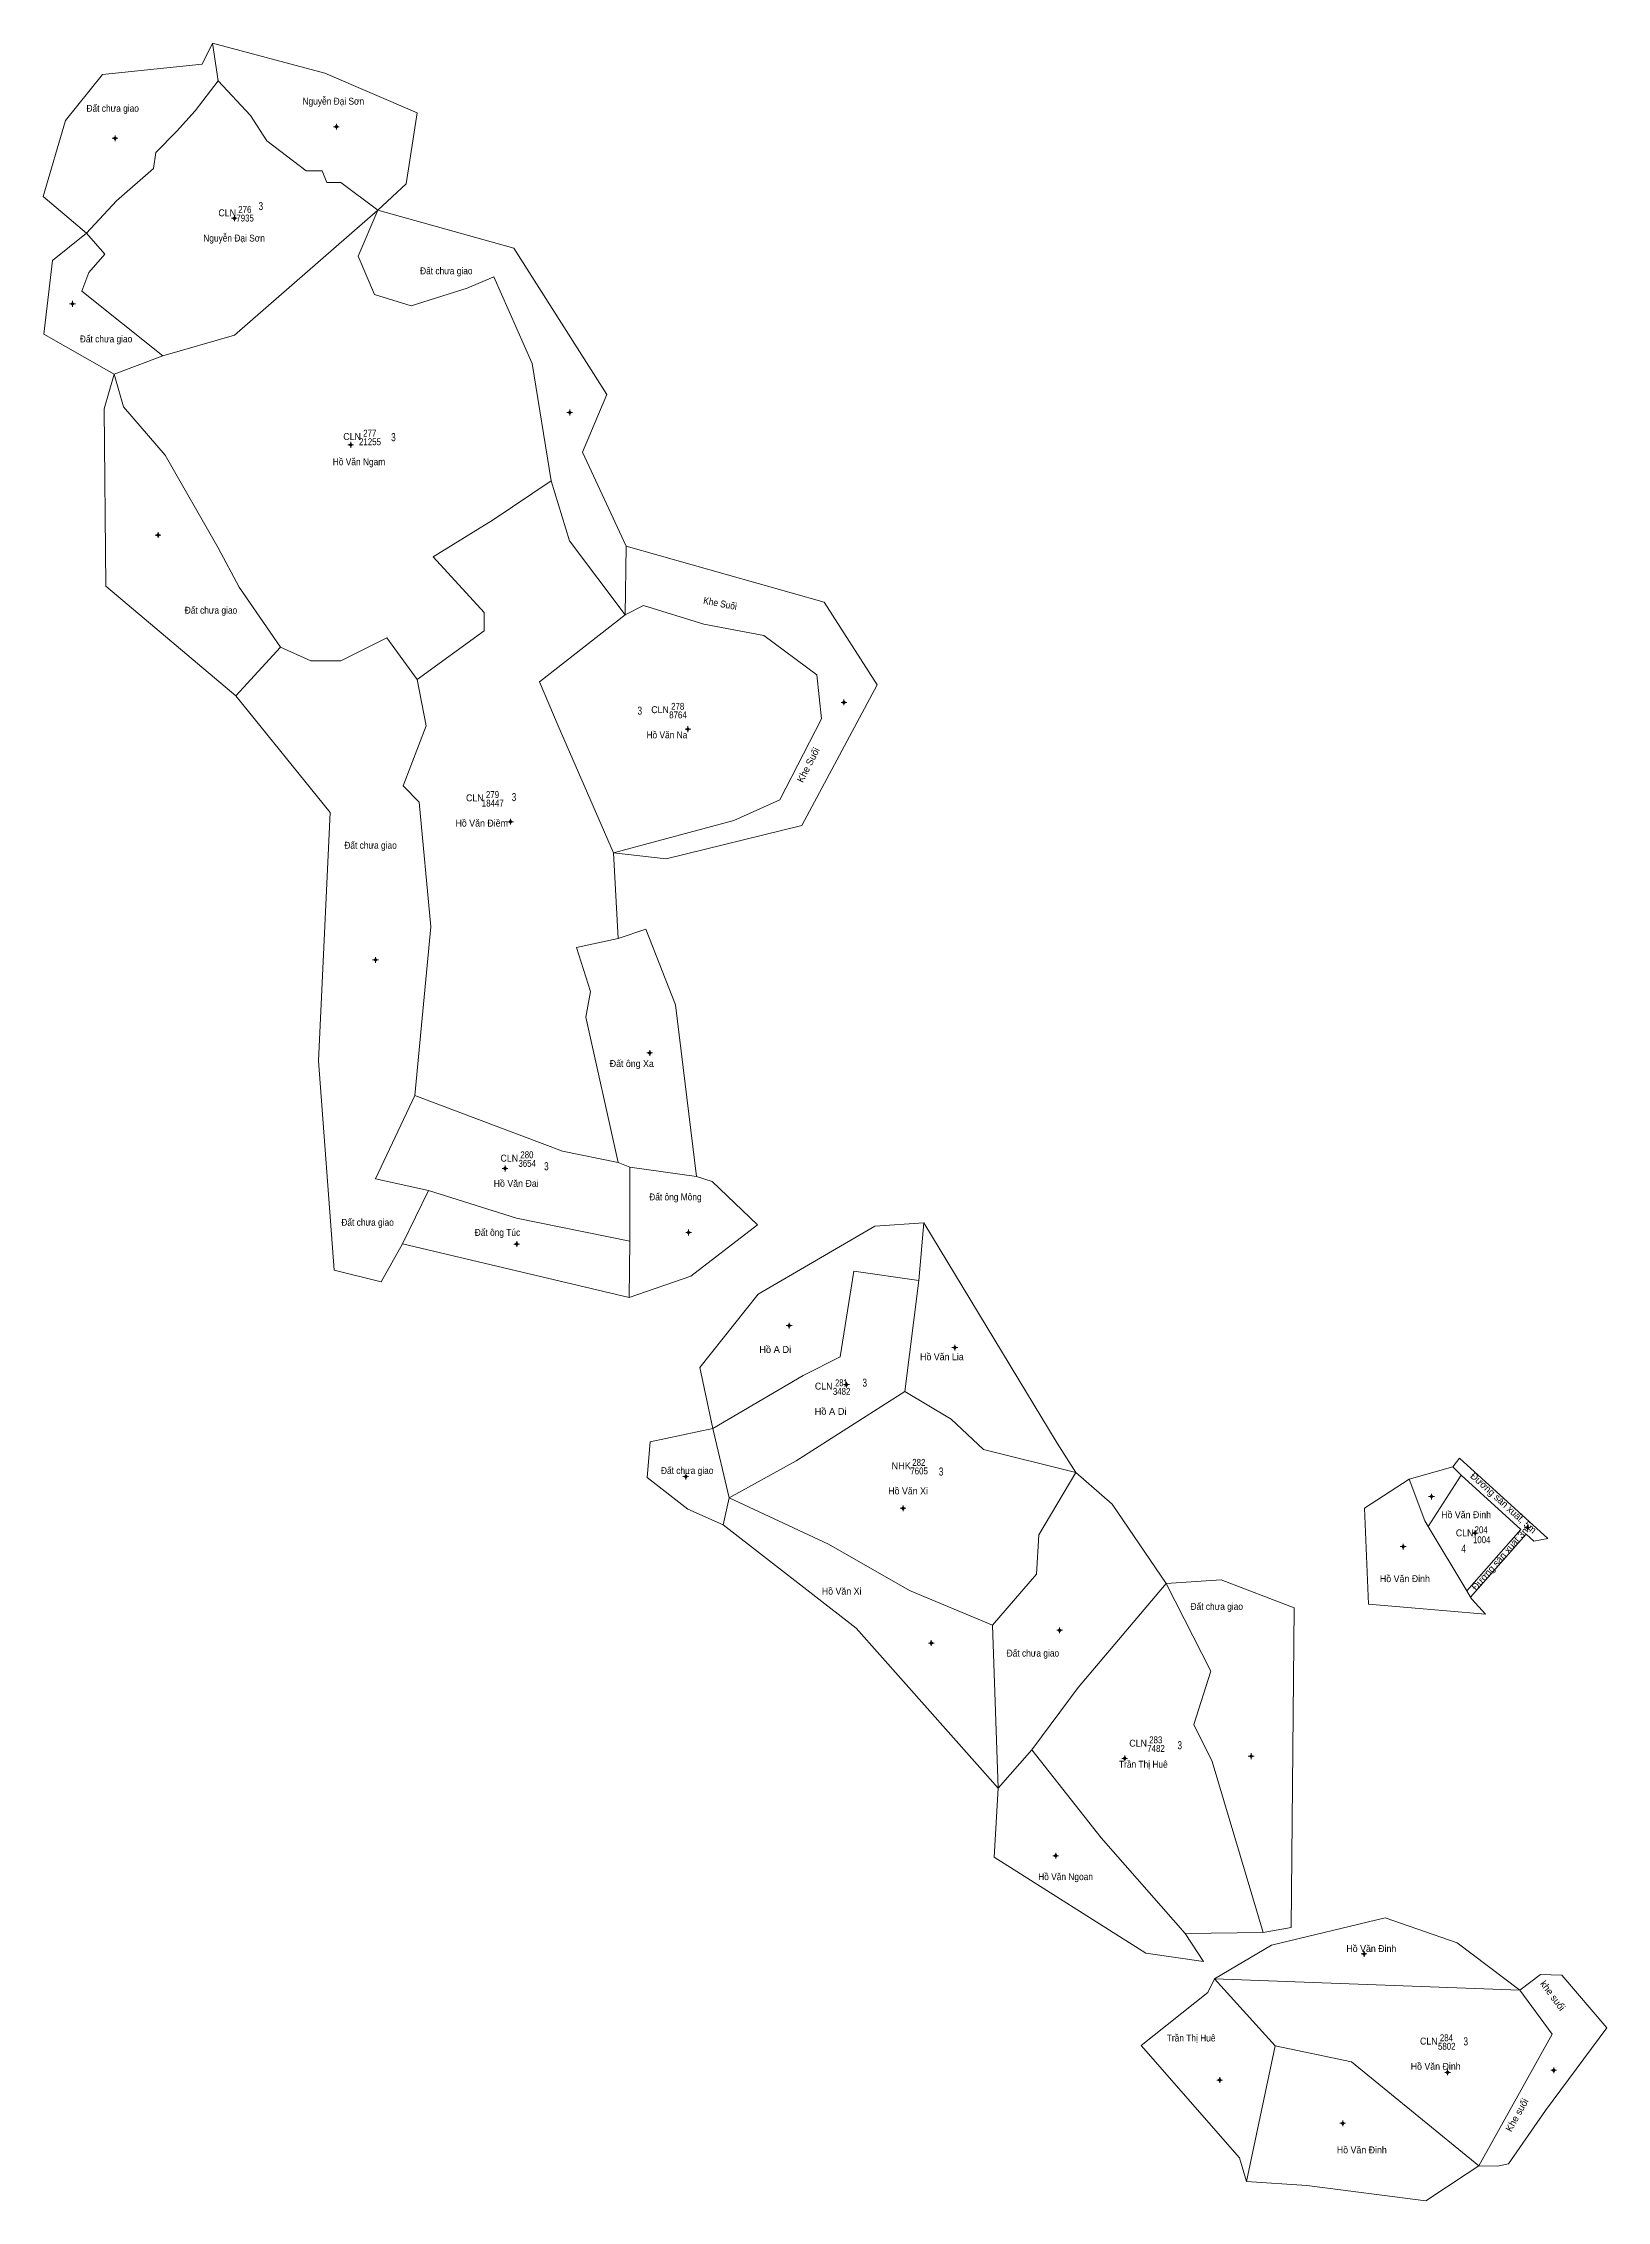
# Model space of a CAD drawing. Header units: metres. Extents: x 534642 to 537446, y 1848225 to 1851202.
# Drawn here: x 536770 to 537446, y 1848225 to 1849158 of the extents above; entities that cross this region are included whole.
import ezdxf
from ezdxf.enums import TextEntityAlignment as Align

# ---------------------------------------------------------------- set-up
doc = ezdxf.new("R2010")
doc.units = ezdxf.units.M
doc.header["$LTSCALE"] = 1.2
doc.layers.add('10', color=7, linetype='Continuous', lineweight=13)
doc.layers.add('11', color=7, linetype='Continuous', lineweight=13)
for name, color, linetype in [('2', 7, 'Continuous'), ('22', 7, 'Continuous'), ('3', 7, 'Continuous'), ('4', 7, 'Continuous'), ('5', 7, 'Continuous'), ('63', 7, 'Continuous'), ('7', 7, 'Continuous'), ('8', 7, 'Continuous')]:
    doc.layers.add(name, color=color, linetype=linetype)

msp = doc.modelspace()

# ---------------------------------------------------------------- hatches: boundary and pattern name
at = {"layer": '11'}
for points in [[(536896.98, 1849122.11, 1), (536896.68, 1849122.11, 1)], [(536801.28, 1849117.11, 1), (536800.98, 1849117.11, 1)], [(536852.88, 1849082.49, 1), (536852.58, 1849082.49, 1)], [(536782.86, 1849045.49, 1), (536782.56, 1849045.49, 1)], [(536997.94, 1848998.49, 1), (536997.64, 1848998.49, 1)], [(536903.2, 1848984.49, 1), (536902.9, 1848984.49, 1)], [(536819.88, 1848945.48, 1), (536819.58, 1848945.48, 1)], [(537116.54, 1848873.09, 1), (537116.24, 1848873.09, 1)], [(537049.05, 1848861.49, 1), (537048.75, 1848861.49, 1)], [(536972.32, 1848821.49, 1), (536972.02, 1848821.49, 1)], [(536913.92, 1848761.7, 1), (536913.62, 1848761.7, 1)], [(537032.53, 1848721.45, 1), (537032.23, 1848721.45, 1)], [(536969.94, 1848671.49, 1), (536969.64, 1848671.49, 1)], [(536974.99, 1848638.79, 1), (536974.69, 1848638.79, 1)], [(537049.38, 1848643.79, 1), (537049.08, 1848643.79, 1)], [(537092.84, 1848603.51, 1), (537092.54, 1848603.51, 1)], [(537164.5, 1848594.01, 1), (537164.2, 1848594.01, 1)], [(537117.67, 1848577.99, 1), (537117.37, 1848577.99, 1)], [(537048.13, 1848538.19, 1), (537047.83, 1848538.19, 1)], [(537142.12, 1848524.49, 1), (537141.82, 1848524.49, 1)], [(537370.69, 1848529.56, 1), (537370.39, 1848529.56, 1)], [(537412.23, 1848516.12, 1), (537411.93, 1848516.12, 1)], [(537358.45, 1848507.92, 1), (537358.15, 1848507.92, 1)], [(537389.52, 1848513.79, 1), (537389.22, 1848513.79, 1)], [(537209.85, 1848471.7, 1), (537209.55, 1848471.7, 1)], [(537154.31, 1848466.2, 1), (537154.01, 1848466.2, 1)], [(537238, 1848416.31, 1), (537237.7, 1848416.31, 1)], [(537292.72, 1848417.28, 1), (537292.42, 1848417.28, 1)], [(537208.14, 1848374.21, 1), (537207.84, 1848374.21, 1)], [(537341.54, 1848331.7, 1), (537341.24, 1848331.7, 1)], [(537279.11, 1848277.15, 1), (537278.81, 1848277.15, 1)], [(537377.67, 1848280.49, 1), (537377.37, 1848280.49, 1)], [(537423.56, 1848281.39, 1), (537423.26, 1848281.39, 1)], [(537332.31, 1848258.46, 1), (537332.01, 1848258.46, 1)]]:
    msp.add_hatch(color=256, dxfattribs=at).paths.add_polyline_path(points)

# ---------------------------------------------------------------- linework, layer by layer
at = {"layer": '10'}
for p, q in [((536845.73, 1849141.99), (536843.33, 1849158.24)), ((536800.73, 1849014.99), (536821.73, 1849022.99)), ((537022.2, 1848940.71), (537021.73, 1848910.99)), ((536853.32, 1848875.98), (536872.73, 1848896.99)), ((537018.73, 1848770.99), (537016.73, 1848807.99)), ((536936.73, 1848661.99), (536925.41, 1848638.93)), ((536925.41, 1848638.93), (537023.49, 1848615.6)), ((537059.73, 1848558.99), (537066.73, 1848528.99)), ((537360.83, 1848537.11), (537379.78, 1848542.46)), ((537369.1, 1848516.68), (537383.36, 1848538.85)), ((537383.36, 1848538.85), (537379.78, 1848542.46)), ((537064.12, 1848517.4), (537066.73, 1848528.99)), ((537387.34, 1848485.9), (537387.46, 1848486.04)), ((537180.73, 1848473.99), (537183.06, 1848403.41)), ((537197.73, 1848419.99), (537183.06, 1848403.41)), ((537264.05, 1848340.63), (537297.73, 1848340.99))]:
    msp.add_line(p, q, dxfattribs=at)
for points in [[(536788.73, 1849075.99), (536770.01, 1849091.88), (536779.69, 1849124.83), (536795.67, 1849144.65), (536838.8, 1849149.13), (536843.33, 1849158.24)], [(536843.33, 1849158.24), (536891.84, 1849145.29), (536931.77, 1849128.03), (536926.98, 1849097.33), (536914.73, 1849085.99)], [(536845.73, 1849141.99), (536835.73, 1849128.99), (536827.73, 1849119.99), (536818.73, 1849110.99), (536817.73, 1849103.99), (536801.73, 1849089.99), (536788.73, 1849075.99)], [(536914.73, 1849085.99), (536898.73, 1849097.99), (536892.73, 1849097.99), (536890.73, 1849102.99), (536883.73, 1849102.99), (536866.73, 1849115.99), (536859.73, 1849126.99), (536845.73, 1849141.99)], [(536821.73, 1849022.99), (536852.73, 1849031.99), (536914.73, 1849085.99)], [(536914.73, 1849085.99), (536906.31, 1849066.17), (536913.27, 1849049.58), (536929.19, 1849044.6), (536953.39, 1849052.23), (536964.99, 1849057.21), (536981.57, 1849019.71), (536989.73, 1848968.99)], [(536914.73, 1849085.99), (536973.63, 1849069.54), (537013.89, 1849006.25), (537003.34, 1848981.31), (537022.2, 1848940.71)], [(536788.73, 1849075.99), (536774.08, 1849064.29), (536770.25, 1849032.32), (536797.41, 1849016.97), (536800.73, 1849014.99)], [(536788.73, 1849075.99), (536796.73, 1849066.99), (536789.73, 1849058.99), (536786.73, 1849050.99), (536821.73, 1849022.99)], [(536800.73, 1849014.99), (536796.44, 1849000.04), (536797.08, 1848923.3), (536853.32, 1848875.98)], [(536872.73, 1848896.99), (536854.73, 1848922.99), (536845.73, 1848939.99), (536822.73, 1848979.99), (536804.73, 1849000.99), (536800.73, 1849014.99)], [(536989.73, 1848968.99), (536964.73, 1848951.99), (536938.73, 1848935.99), (536960.73, 1848911.99), (536960.73, 1848903.99), (536931.73, 1848882.99)], [(537021.73, 1848910.99), (536997.73, 1848942.99), (536989.73, 1848968.99)], [(537022.2, 1848940.71), (537107.83, 1848916.42), (537130.84, 1848880.61), (537098.25, 1848819.87), (537039.45, 1848805.48), (537016.73, 1848807.99)], [(537021.73, 1848910.99), (536984.73, 1848881.99), (536992.73, 1848862.99), (537016.73, 1848807.99)], [(537016.73, 1848807.99), (537068.73, 1848821.99), (537088.73, 1848830.99), (537106.73, 1848865.99), (537104.73, 1848884.99), (537081.73, 1848901.99), (537055.73, 1848906.99), (537029.73, 1848914.99), (537021.73, 1848910.99)], [(536931.73, 1848882.99), (536918.73, 1848900.99), (536898.73, 1848890.99), (536885.73, 1848890.99), (536872.73, 1848896.99)], [(536931.73, 1848882.99), (536935.73, 1848862.99), (536925.73, 1848836.99), (536932.73, 1848829.99), (536937.73, 1848775.99), (536930.73, 1848702.99)], [(536853.32, 1848875.98), (536894.23, 1848825.46), (536889.11, 1848718.02), (536895.83, 1848627.53), (536916.28, 1848622.41), (536925.41, 1848638.93)], [(537018.73, 1848673.99), (537004.73, 1848736.99), (537006.73, 1848747.99), (537000.73, 1848766.99), (537018.73, 1848770.99)], [(537052.6, 1848667.98), (537043.48, 1848742.31), (537030.7, 1848774.93), (537018.73, 1848770.99)], [(536936.73, 1848661.99), (536913.73, 1848666.99), (536930.73, 1848702.99)], [(536930.73, 1848702.99), (536994.73, 1848678.99), (537018.73, 1848673.99)], [(537018.73, 1848673.99), (537023.73, 1848671.99), (537052.6, 1848667.98)], [(537023.73, 1848671.99), (537023.73, 1848639.99), (537023.49, 1848615.6)], [(537023.49, 1848615.6), (537050.2, 1848624.96), (537078.96, 1848647.03), (537059.46, 1848665.89), (537052.6, 1848667.98)], [(537023.73, 1848639.99), (536974.73, 1848649.99), (536936.73, 1848661.99)], [(537059.73, 1848558.99), (537054.13, 1848585.43), (537079.27, 1848617.14), (537129.77, 1848646.56), (537150.97, 1848648.03)], [(537142.73, 1848574.99), (537148.73, 1848622.99), (537150.97, 1848648.03)], [(537150.97, 1848648.03), (537208.56, 1848552.7), (537216.73, 1848539.99)], [(537148.73, 1848622.99), (537120.73, 1848626.99), (537114.73, 1848589.99), (537098.73, 1848581.99), (537059.73, 1848558.99)], [(537066.73, 1848528.99), (537095.73, 1848544.99), (537142.73, 1848574.99)], [(537142.73, 1848574.99), (537162.73, 1848562.99), (537176.73, 1848549.99), (537216.73, 1848539.99)], [(537059.73, 1848558.99), (537032.63, 1848553.22), (537031.35, 1848537.86), (537048.93, 1848524.11), (537064.12, 1848517.4)], [(537379.78, 1848542.46), (537382.71, 1848546.21), (537420.91, 1848511.49), (537414.76, 1848510.3), (537411.47, 1848513.29), (537387.46, 1848486.04)], [(537216.73, 1848539.99), (537200.73, 1848512.99), (537199.73, 1848495.99), (537180.73, 1848473.99)], [(537216.73, 1848539.99), (537232.37, 1848526.21), (537255.73, 1848491.99)], [(537393.84, 1848478.74), (537343.26, 1848483), (537341.59, 1848524.57), (537360.83, 1848537.11)], [(537369.1, 1848516.68), (537367.68, 1848519.05), (537360.83, 1848537.11)], [(537383.36, 1848538.85), (537409.25, 1848515.31), (537385.84, 1848488.74)], [(537180.73, 1848473.99), (537144.73, 1848488.99), (537109.73, 1848508.99), (537066.73, 1848528.99)], [(537183.06, 1848403.41), (537121.65, 1848472.62), (537064.12, 1848517.4)], [(537387.46, 1848486.04), (537385.84, 1848488.74), (537369.1, 1848516.68)], [(537255.73, 1848491.99), (537217.73, 1848446.99), (537197.73, 1848419.99)], [(537255.73, 1848491.99), (537279.55, 1848493.58), (537311.2, 1848481.42), (537309.85, 1848343.2), (537297.73, 1848340.99)], [(537297.73, 1848340.99), (537275.73, 1848414.99), (537267.73, 1848430.99), (537275.16, 1848453.97), (537255.73, 1848491.99)], [(537387.46, 1848486.04), (537387.95, 1848485.23), (537393.84, 1848478.74)], [(537197.73, 1848419.99), (537227.73, 1848381.99), (537264.05, 1848340.63)], [(537264.05, 1848340.63), (537271.97, 1848328.44), (537246.93, 1848332.06), (537181.4, 1848373.64), (537183.06, 1848403.41)], [(537408.73, 1848315.99), (537381.66, 1848336.55), (537350.51, 1848347.41), (537301.28, 1848335.58), (537276.73, 1848320.99)], [(537276.73, 1848320.99), (537273.79, 1848315.1), (537245.02, 1848292.07), (537287.54, 1848243.47), (537290.55, 1848233.31)], [(537408.73, 1848315.99), (537276.73, 1848320.99), (537303, 1848292), (537290.55, 1848233.31)], [(537408.73, 1848315.99), (537417.63, 1848322.81), (537426.9, 1848322.49), (537446.4, 1848299.78), (537419.87, 1848263.96), (537403.88, 1848240.93), (537399.09, 1848239.97), (537391, 1848240)], [(537391, 1848240), (537422.73, 1848296.99), (537408.73, 1848315.99)], [(537303, 1848292), (537336, 1848285), (537391, 1848240)], [(537290.55, 1848233.31), (537316.64, 1848231.63), (537368.09, 1848224.92), (537385.99, 1848236.76), (537391, 1848240)]]:
    msp.add_lwpolyline(points, dxfattribs=at)
at = {"layer": '11'}
for p, q in [((536896.2, 1849122.11), (536895.58, 1849122.11)), ((536896.83, 1849123.36), (536896.83, 1849122.74)), ((536898.08, 1849122.11), (536897.45, 1849122.11)), ((536800.5, 1849117.11), (536799.88, 1849117.11)), ((536801.13, 1849118.36), (536801.13, 1849117.74)), ((536801.13, 1849116.48), (536801.13, 1849115.86)), ((536802.38, 1849117.11), (536801.76, 1849117.11)), ((536896.83, 1849121.48), (536896.83, 1849120.86)), ((536852.1, 1849082.49), (536851.48, 1849082.49)), ((536852.73, 1849083.74), (536852.73, 1849083.12)), ((536852.73, 1849081.86), (536852.73, 1849081.24)), ((536853.98, 1849082.49), (536853.36, 1849082.49)), ((536782.08, 1849045.49), (536781.46, 1849045.49)), ((536782.71, 1849046.74), (536782.71, 1849046.12)), ((536782.71, 1849044.86), (536782.71, 1849044.24)), ((536783.96, 1849045.49), (536783.34, 1849045.49)), ((536997.16, 1848998.49), (536996.54, 1848998.49)), ((536997.79, 1848999.74), (536997.79, 1848999.12)), ((536997.79, 1848997.86), (536997.79, 1848997.24)), ((536999.04, 1848998.49), (536998.42, 1848998.49)), ((536902.43, 1848984.49), (536901.8, 1848984.49)), ((536903.05, 1848985.74), (536903.05, 1848985.12)), ((536903.05, 1848983.86), (536903.05, 1848983.24)), ((536904.3, 1848984.49), (536903.68, 1848984.49)), ((536819.1, 1848945.48), (536818.48, 1848945.48)), ((536819.73, 1848946.73), (536819.73, 1848946.1)), ((536819.73, 1848944.86), (536819.73, 1848944.23)), ((536820.98, 1848945.48), (536820.36, 1848945.48)), ((537115.76, 1848873.09), (537115.14, 1848873.09)), ((537116.39, 1848874.34), (537116.39, 1848873.72)), ((537116.39, 1848872.46), (537116.39, 1848871.84)), ((537117.64, 1848873.09), (537117.02, 1848873.09)), ((537048.28, 1848861.49), (537047.65, 1848861.49)), ((537048.9, 1848862.74), (537048.9, 1848862.12)), ((537048.9, 1848860.86), (537048.9, 1848860.24)), ((537050.15, 1848861.49), (537049.52, 1848861.49)), ((536971.55, 1848821.49), (536970.92, 1848821.49)), ((536972.17, 1848822.74), (536972.17, 1848822.12)), ((536972.17, 1848820.86), (536972.17, 1848820.24)), ((536973.42, 1848821.49), (536972.8, 1848821.49)), ((536913.14, 1848761.7), (536912.52, 1848761.7)), ((536913.77, 1848762.95), (536913.77, 1848762.32)), ((536913.77, 1848761.08), (536913.77, 1848760.45)), ((536915.02, 1848761.7), (536914.4, 1848761.7)), ((537031.76, 1848721.45), (537031.13, 1848721.45)), ((537032.38, 1848722.7), (537032.38, 1848722.08)), ((537032.38, 1848720.82), (537032.38, 1848720.2)), ((537033.63, 1848721.45), (537033, 1848721.45)), ((536969.16, 1848671.49), (536968.54, 1848671.49)), ((536969.79, 1848672.74), (536969.79, 1848672.12)), ((536969.79, 1848670.86), (536969.79, 1848670.24)), ((536971.04, 1848671.49), (536970.42, 1848671.49)), ((536974.22, 1848638.79), (536973.59, 1848638.79)), ((536974.84, 1848640.04), (536974.84, 1848639.42)), ((536974.84, 1848638.16), (536974.84, 1848637.54)), ((536976.09, 1848638.79), (536975.46, 1848638.79)), ((537048.6, 1848643.79), (537047.98, 1848643.79)), ((537049.23, 1848645.04), (537049.23, 1848644.42)), ((537049.23, 1848643.16), (537049.23, 1848642.54)), ((537050.48, 1848643.79), (537049.86, 1848643.79)), ((537092.06, 1848603.51), (537091.44, 1848603.51)), ((537092.69, 1848604.76), (537092.69, 1848604.14)), ((537092.69, 1848602.88), (537092.69, 1848602.26)), ((537093.94, 1848603.51), (537093.31, 1848603.51)), ((537163.72, 1848594.01), (537163.1, 1848594.01)), ((537164.35, 1848595.26), (537164.35, 1848594.64)), ((537164.35, 1848593.38), (537164.35, 1848592.76)), ((537165.6, 1848594.01), (537164.98, 1848594.01)), ((537116.9, 1848577.99), (537116.27, 1848577.99)), ((537117.52, 1848579.24), (537117.52, 1848578.62)), ((537117.52, 1848577.36), (537117.52, 1848576.74)), ((537118.77, 1848577.99), (537118.14, 1848577.99)), ((537047.36, 1848538.19), (537046.73, 1848538.19)), ((537047.98, 1848539.44), (537047.98, 1848538.82)), ((537047.98, 1848537.56), (537047.98, 1848536.94)), ((537049.23, 1848538.19), (537048.6, 1848538.19)), ((537141.34, 1848524.49), (537140.72, 1848524.49)), ((537141.97, 1848525.74), (537141.97, 1848525.12)), ((537143.22, 1848524.49), (537142.6, 1848524.49)), ((537369.92, 1848529.56), (537369.29, 1848529.56)), ((537370.54, 1848530.81), (537370.54, 1848530.18)), ((537370.54, 1848528.94), (537370.54, 1848528.31)), ((537371.79, 1848529.56), (537371.16, 1848529.56)), ((537141.97, 1848523.86), (537141.97, 1848523.24)), ((537389.37, 1848515.04), (537389.37, 1848514.42)), ((537411.45, 1848516.12), (537410.83, 1848516.12)), ((537412.08, 1848517.37), (537412.08, 1848516.74)), ((537412.08, 1848515.5), (537412.08, 1848514.87)), ((537413.33, 1848516.12), (537412.7, 1848516.12)), ((537357.68, 1848507.92), (537357.05, 1848507.92)), ((537358.3, 1848509.17), (537358.3, 1848508.54)), ((537358.3, 1848507.3), (537358.3, 1848506.67)), ((537359.55, 1848507.92), (537358.93, 1848507.92)), ((537388.74, 1848513.79), (537388.12, 1848513.79)), ((537389.37, 1848513.16), (537389.37, 1848512.54)), ((537390.62, 1848513.79), (537390, 1848513.79)), ((537209.07, 1848471.7), (537208.45, 1848471.7)), ((537209.7, 1848472.95), (537209.7, 1848472.32)), ((537209.7, 1848471.08), (537209.7, 1848470.45)), ((537210.95, 1848471.7), (537210.32, 1848471.7)), ((537153.54, 1848466.2), (537152.91, 1848466.2)), ((537154.16, 1848467.45), (537154.16, 1848466.82)), ((537154.16, 1848465.58), (537154.16, 1848464.95)), ((537155.41, 1848466.2), (537154.78, 1848466.2)), ((537237.22, 1848416.31), (537236.6, 1848416.31)), ((537237.85, 1848417.56), (537237.85, 1848416.94)), ((537237.85, 1848415.68), (537237.85, 1848415.06)), ((537239.1, 1848416.31), (537238.48, 1848416.31)), ((537291.94, 1848417.28), (537291.32, 1848417.28)), ((537292.57, 1848418.53), (537292.57, 1848417.9)), ((537292.57, 1848416.66), (537292.57, 1848416.03)), ((537293.82, 1848417.28), (537293.19, 1848417.28)), ((537207.99, 1848375.46), (537207.99, 1848374.84)), ((537207.36, 1848374.21), (537206.74, 1848374.21)), ((537207.99, 1848373.58), (537207.99, 1848372.96)), ((537209.24, 1848374.21), (537208.62, 1848374.21)), ((537340.76, 1848331.7), (537340.14, 1848331.7)), ((537341.39, 1848332.95), (537341.39, 1848332.32)), ((537341.39, 1848331.08), (537341.39, 1848330.45)), ((537342.64, 1848331.7), (537342.02, 1848331.7)), ((537377.52, 1848281.74), (537377.52, 1848281.12)), ((537423.41, 1848282.64), (537423.41, 1848282.02)), ((537278.34, 1848277.15), (537277.71, 1848277.15)), ((537278.96, 1848278.4), (537278.96, 1848277.78)), ((537278.96, 1848276.52), (537278.96, 1848275.9)), ((537280.21, 1848277.15), (537279.58, 1848277.15)), ((537376.9, 1848280.49), (537376.27, 1848280.49)), ((537377.52, 1848279.86), (537377.52, 1848279.24)), ((537378.77, 1848280.49), (537378.14, 1848280.49)), ((537422.78, 1848281.39), (537422.16, 1848281.39)), ((537423.41, 1848280.76), (537423.41, 1848280.14)), ((537424.66, 1848281.39), (537424.04, 1848281.39)), ((537331.54, 1848258.46), (537330.91, 1848258.46)), ((537332.16, 1848259.71), (537332.16, 1848259.08)), ((537332.16, 1848257.84), (537332.16, 1848257.21)), ((537333.41, 1848258.46), (537332.78, 1848258.46))]:
    msp.add_line(p, q, dxfattribs=at)
for points in [[(536896.83, 1849122.74), (536896.2, 1849122.11), (536896.83, 1849121.48), (536897.45, 1849122.11)], [(536801.13, 1849117.74), (536800.5, 1849117.11), (536801.13, 1849116.48), (536801.76, 1849117.11)], [(536852.73, 1849083.12), (536852.1, 1849082.49), (536852.73, 1849081.86), (536853.36, 1849082.49)], [(536782.71, 1849046.12), (536782.08, 1849045.49), (536782.71, 1849044.86), (536783.34, 1849045.49)], [(536997.79, 1848999.12), (536997.16, 1848998.49), (536997.79, 1848997.86), (536998.42, 1848998.49)], [(536903.05, 1848985.12), (536902.43, 1848984.49), (536903.05, 1848983.86), (536903.68, 1848984.49)], [(536819.73, 1848946.1), (536819.1, 1848945.48), (536819.73, 1848944.86), (536820.36, 1848945.48)], [(537116.39, 1848873.72), (537115.76, 1848873.09), (537116.39, 1848872.46), (537117.02, 1848873.09)], [(537048.9, 1848862.12), (537048.28, 1848861.49), (537048.9, 1848860.86), (537049.52, 1848861.49)], [(536972.17, 1848822.12), (536971.55, 1848821.49), (536972.17, 1848820.86), (536972.8, 1848821.49)], [(536913.77, 1848762.32), (536913.14, 1848761.7), (536913.77, 1848761.08), (536914.4, 1848761.7)], [(537032.38, 1848722.08), (537031.76, 1848721.45), (537032.38, 1848720.82), (537033, 1848721.45)], [(536969.79, 1848672.12), (536969.16, 1848671.49), (536969.79, 1848670.86), (536970.42, 1848671.49)], [(536974.84, 1848639.42), (536974.22, 1848638.79), (536974.84, 1848638.16), (536975.46, 1848638.79)], [(537049.23, 1848644.42), (537048.6, 1848643.79), (537049.23, 1848643.16), (537049.86, 1848643.79)], [(537092.69, 1848604.14), (537092.06, 1848603.51), (537092.69, 1848602.88), (537093.31, 1848603.51)], [(537164.35, 1848594.64), (537163.72, 1848594.01), (537164.35, 1848593.38), (537164.98, 1848594.01)], [(537117.52, 1848578.62), (537116.9, 1848577.99), (537117.52, 1848577.36), (537118.14, 1848577.99)], [(537047.98, 1848538.82), (537047.36, 1848538.19), (537047.98, 1848537.56), (537048.6, 1848538.19)], [(537141.97, 1848525.12), (537141.34, 1848524.49), (537141.97, 1848523.86), (537142.6, 1848524.49)], [(537370.54, 1848530.18), (537369.92, 1848529.56), (537370.54, 1848528.94), (537371.16, 1848529.56)], [(537412.08, 1848516.74), (537411.45, 1848516.12), (537412.08, 1848515.5), (537412.7, 1848516.12)], [(537358.3, 1848508.54), (537357.68, 1848507.92), (537358.3, 1848507.3), (537358.93, 1848507.92)], [(537389.37, 1848514.42), (537388.74, 1848513.79), (537389.37, 1848513.16), (537390, 1848513.79)], [(537209.7, 1848472.32), (537209.07, 1848471.7), (537209.7, 1848471.08), (537210.32, 1848471.7)], [(537154.16, 1848466.82), (537153.54, 1848466.2), (537154.16, 1848465.58), (537154.78, 1848466.2)], [(537237.85, 1848416.94), (537237.22, 1848416.31), (537237.85, 1848415.68), (537238.48, 1848416.31)], [(537292.57, 1848417.9), (537291.94, 1848417.28), (537292.57, 1848416.66), (537293.19, 1848417.28)], [(537207.99, 1848374.84), (537207.36, 1848374.21), (537207.99, 1848373.58), (537208.62, 1848374.21)], [(537341.39, 1848332.32), (537340.76, 1848331.7), (537341.39, 1848331.08), (537342.02, 1848331.7)], [(537423.41, 1848282.02), (537422.78, 1848281.39), (537423.41, 1848280.76), (537424.04, 1848281.39)], [(537278.96, 1848277.78), (537278.34, 1848277.15), (537278.96, 1848276.52), (537279.58, 1848277.15)], [(537377.52, 1848281.12), (537376.9, 1848280.49), (537377.52, 1848279.86), (537378.14, 1848280.49)], [(537332.16, 1848259.08), (537331.54, 1848258.46), (537332.16, 1848257.84), (537332.78, 1848258.46)]]:
    msp.add_lwpolyline(points, close=True, dxfattribs=at)
for centre in [(536896.83, 1849122.11), (536801.13, 1849117.11), (536852.73, 1849082.49), (536782.71, 1849045.49), (536997.79, 1848998.49), (536903.05, 1848984.49), (536819.73, 1848945.48), (537116.39, 1848873.09), (537048.9, 1848861.49), (536972.17, 1848821.49), (536913.77, 1848761.7), (537032.38, 1848721.45), (536969.79, 1848671.49), (536974.84, 1848638.79), (537049.23, 1848643.79), (537092.69, 1848603.51), (537164.35, 1848594.01), (537117.52, 1848577.99), (537047.98, 1848538.19), (537141.97, 1848524.49), (537370.54, 1848529.56), (537412.08, 1848516.12), (537358.3, 1848507.92), (537389.37, 1848513.79), (537209.7, 1848471.7), (537154.16, 1848466.2), (537237.85, 1848416.31), (537292.57, 1848417.28), (537207.99, 1848374.21), (537341.39, 1848331.7), (537278.96, 1848277.15), (537377.52, 1848280.49), (537423.41, 1848281.39), (537332.16, 1848258.46)]:
    msp.add_circle(centre, 0.15, dxfattribs=at)

# ---------------------------------------------------------------- texts
at = {"layer": '2'}
for s, width, p in [('Đất chưa giao', 0.9, (536788.75, 1849128.55)), ('Đất chưa giao', 0.9, (536933.05, 1849058.26)), ('Đất chưa giao', 0.9, (536785.88, 1849028.8)), ('Đất chưa giao', 0.9, (536831.26, 1848911.45)), ('Đất chưa giao', 0.9, (536900.29, 1848809.77)), ('Đất ông Xa', 0.95, (537015.1, 1848715.35)), ('Đất ông Mông', 0.9, (537032.16, 1848657.67)), ('Đất chưa giao', 0.9, (536899.01, 1848646.68)), ('Đất ông Túc', 0.9, (536956.7, 1848642.33)), ('Hồ Văn Lia', 0.95, (537149.34, 1848588.54)), ('Đất chưa giao', 0.9, (537266.32, 1848480.54)), ('Đất chưa giao', 0.9, (537186.8, 1848460.34)), ('Hồ Văn Ngoan', 0.9, (537200.43, 1848363.65))]:
    msp.add_text(s, height=3, dxfattribs=dict(at, width=width)).set_placement(p)
for s, width, p in [('Nguyễn Đại Sơn', 0.9, (536895.535, 1849131.63)), ('Nguyễn Đại Sơn', 0.9, (536852.595, 1849072.43)), ('Hồ Văn Ngam', 0.9, (536906.62, 1848975.67)), ('Hồ Văn Na', 0.9, (537039.825, 1848857.51)), ('Hồ Văn Điềm', 0.95, (536959.72, 1848819.36)), ('Hồ Văn Đai', 0.95, (536974.61, 1848663.53)), ('Đất chưa giao', 0.9, (537048.6, 1848539.32)), ('Hồ Văn Xi', 0.95, (537144.14, 1848530.49)), ('Hồ Văn Đinh', 0.95, (537385.515, 1848520.21)), ('Hồ Văn Xi', 0.95, (537115.41, 1848487.14)), ('Hồ Văn Đinh', 0.95, (537359.055, 1848492.55)), ('Trần Thị Huê', 0.9, (537245.91, 1848412.26)), ('Hồ Văn Đinh', 0.95, (537344.535, 1848332.54)), ('Trần Thị Huê', 0.9, (537266.58, 1848293.86)), ('Hồ Văn Đinh', 0.95, (537372.355, 1848281.61)), ('Hồ Văn Đinh', 0.95, (537340.405, 1848245.46))]:
    msp.add_text(s, height=3, dxfattribs=dict(at, width=width)).set_placement(p, align=Align.CENTER)
at = {"layer": '2', "width": 0.9}
msp.add_text('Khe Suối', height=3, rotation=349.114, dxfattribs=at).set_placement((537062.572, 1848914.41), align=Align.CENTER)
at = {"layer": '2'}
for p in [(537086.665, 1848591.7), (537110.615, 1848564.91)]:
    msp.add_text('Hồ A Di', height=3, dxfattribs=at).set_placement(p, align=Align.CENTER)
at = {"layer": '22'}
for s, rotation, p in [('Khe Suối', 62.784, (537102.313, 1848845.344)), ('khe suối', 306.384, (537421.803, 1848312.805)), ('Khe suối', 60.866, (537408.837, 1848261.32))]:
    msp.add_text(s, height=3, rotation=rotation, dxfattribs=at).set_placement(p, align=Align.CENTER)
at = {"layer": '3', "width": 0.95}
for p in [(536849.62, 1849083.35), (536903.65, 1848986.59), (537036.86, 1848868.43), (536956.75, 1848830.28), (536971.64, 1848674.45), (537107.64, 1848575.83), (537384.89, 1848512.34), (537243.64, 1848421.38), (537369.39, 1848292.53)]:
    msp.add_text('CLN', height=3, dxfattribs=at).set_placement(p, align=Align.CENTER)
at = {"layer": '3'}
msp.add_text('NHK', height=3, dxfattribs=at).set_placement((537141.17, 1848541.41), align=Align.CENTER)
at = {"layer": '4'}
for s, width, p in [('276', 0.85, (536857.25, 1849084.79)), ('277', 0.85, (536911.275, 1848988.03)), ('278', 0.85, (537044.485, 1848869.87)), ('279', 0.85, (536964.385, 1848831.72)), ('280', 0.85, (536979.27, 1848675.89)), ('281', 0.8, (537115.27, 1848577.27)), ('282', 0.85, (537148.8, 1848542.85)), ('204', 0.85, (537392.03, 1848513.69)), ('283', 0.85, (537251.275, 1848422.82)), ('284', 0.85, (537377.02, 1848293.97))]:
    msp.add_text(s, height=3, dxfattribs=dict(at, width=width)).set_placement(p, align=Align.CENTER)
at = {"layer": '5', "width": 0.85}
for s, p in [('7935', (536857.365, 1849081.09)), ('21255', (536911.395, 1848984.33)), ('8764', (537044.605, 1848866.17)), ('18447', (536964.5, 1848828.02)), ('3654', (536979.385, 1848672.19)), ('3482', (537115.395, 1848573.57)), ('7605', (537148.915, 1848539.15)), ('1004', (537392.265, 1848509.4)), ('7482', (537251.395, 1848419.12)), ('5802', (537377.145, 1848290.27))]:
    msp.add_text(s, height=3, dxfattribs=at).set_placement(p, align=Align.CENTER)
at = {"layer": '63'}
msp.add_text('D', height=0.01, dxfattribs=at).set_placement((537387.345, 1848485.9), align=Align.CENTER)
msp.add_text('D', height=0.01, dxfattribs=at).set_placement((537387.345, 1848485.9), align=Align.CENTER)
msp.add_text('D', height=0.01, dxfattribs=at).set_placement((537387.345, 1848485.9), align=Align.CENTER)
at = {"layer": '7'}
for s, width, p in [('3', 0.75, (536864.165, 1849086.04)), ('3', 0.75, (536921.525, 1848986.06)), ('3', 0.75, (537028.085, 1848867.75)), ('3', 0.75, (536973.685, 1848830.39)), ('3', 0.75, (536987.685, 1848670.68)), ('3', 0.75, (537125.395, 1848577.08)), ('3', 0.75, (537158.425, 1848538.63)), ('4', 0.8, (537384.46, 1848505.3)), ('3', 0.75, (537261.665, 1848420.25)), ('3', 0.75, (537385.375, 1848292.16))]:
    msp.add_text(s, height=3.5, dxfattribs=dict(at, width=width)).set_placement(p, align=Align.CENTER)
at = {"layer": '8'}
for s, rotation, p in [('Đường sản xuất, 5m', 317.732, (537400.686, 1848525.71)), ('Đường sản xuất 3m', 48.619, (537401.585, 1848502.058))]:
    msp.add_text(s, height=3, rotation=rotation, dxfattribs=at).set_placement(p, align=Align.CENTER)

doc.saveas('drawing.dxf')
